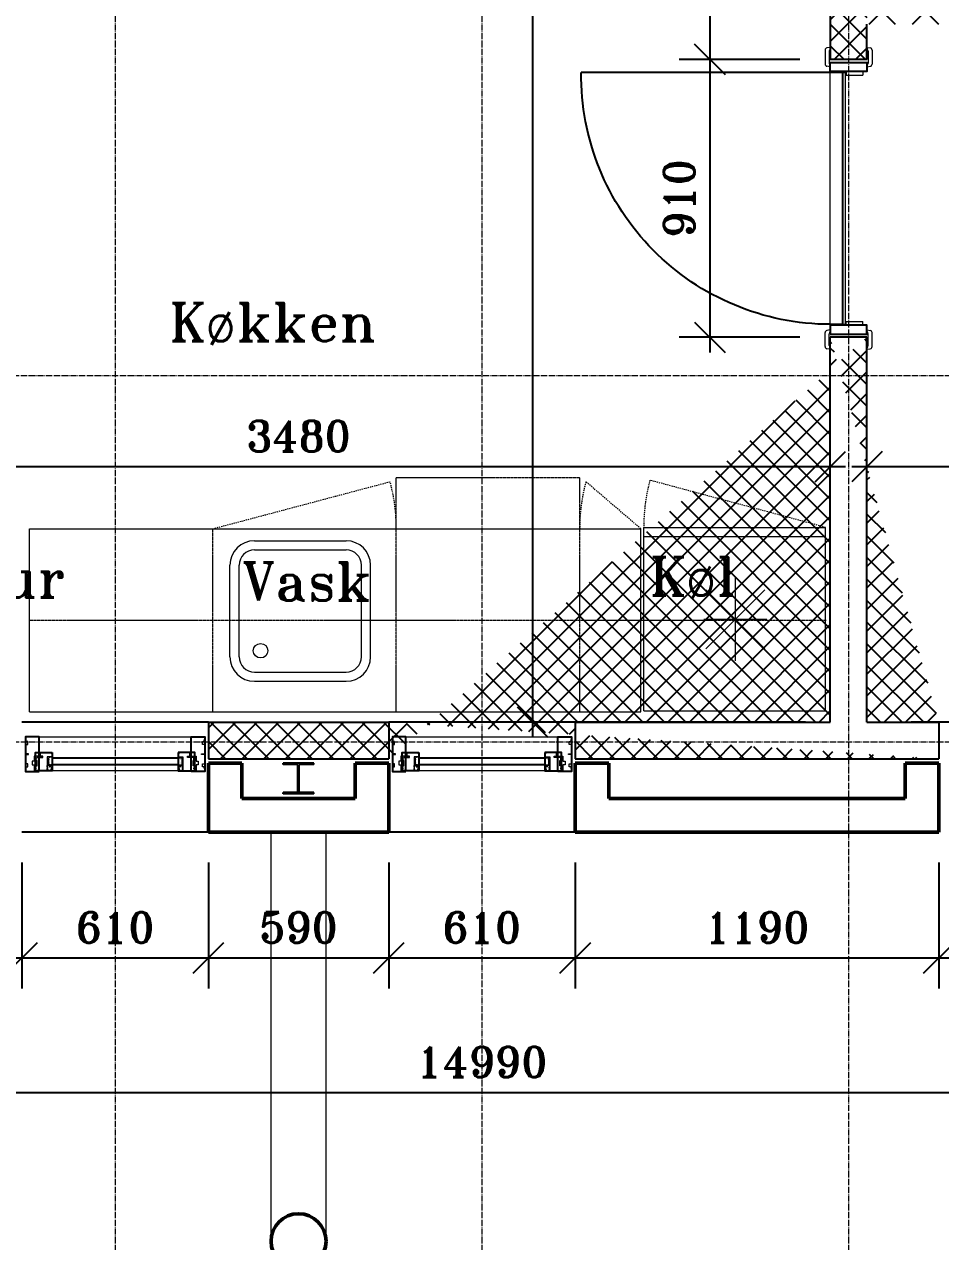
# Model space of a CAD drawing. Header units: millimetres. Extents: x -2 to 21000, y -2 to 14850.
# Drawn here: x 8860 to 11858, y 4951 to 8937 of the extents above; entities that cross this region are included whole.
import ezdxf

# ---------------------------------------------------------------- set-up
doc = ezdxf.new("R2010")
doc.units = ezdxf.units.MM
for name, pattern in [('CENTERLINE', [27, 20, -3, 1, -3]), ('DASHED_1', [2, 1, -1]), ('DASHED_2', [3, 2, -1]), ('DASHED_4', [7, 4, -3])]:
    doc.linetypes.add(name, pattern=pattern)
for name, color, linetype, lineweight in [('BETON', 1, 'Continuous', 25), ('DIM', 4, 'Continuous', 18), ('KØKKENINVENTAR', 201, 'Continuous', 18), ('MODUL', 8, 'CENTERLINE', 18), ('VINDUERDØRE', 6, 'Continuous', 18), ('YDER', 3, 'Continuous', 50)]:
    doc.layers.add(name, color=color, linetype=linetype, lineweight=lineweight)
for name, color, linetype in [('KONTUR', 7, 'Continuous'), ('SIGNATUR', 8, 'Continuous'), ('STÅLPROFILER', 7, 'Continuous'), ('TEKST', 1, 'Continuous')]:
    doc.layers.add(name, color=color, linetype=linetype)
doc.styles.add('ROMANT', font='romant.shx')
doc.dimstyles.new('MOLLEN', dxfattribs={"dimscale": 50, "dimtxt": 2, "dimasz": 2, "dimexe": 2, "dimexo": 2, "dimgap": 1, "dimtad": 1, "dimtoh": 1, "dimdec": 0, "dimzin": 0, "dimdsep": 46, "dimtxsty": 'ROMANT', "dimblk": 'OBLIQUE', "dimcen": 0, "dimdle": 1, "dimadec": 0, "dimazin": 0, "dimtfac": 1, "dimtdec": 0, "dimtix": 1, "dimtofl": 0, "dimtmove": 1, "dimatfit": 3, "dimldrblk": 'KRYDS', "dimfxl": 1, "dimtolj": 1, "dimtzin": 0, "dimarcsym": 0})
pattern_1 = [(45, (0, 0), (-35.35534, 35.35534), []), (135, (0, 0), (-35.35534, -35.35534), [])]

# ---------------------------------------------------------------- blocks, each defined once
blk = doc.blocks.new('_Oblique')
at = {"color": 0, "linetype": 'ByBlock', "lineweight": -2}
blk.add_line((-0.5, -0.5), (0.5, 0.5), dxfattribs=at)
blk = doc.blocks.new('*D80')
at = {"layer": 'DefPoints', "color": 0, "transparency": 16777216}
for p in [(2862.3, 6292.7), (17852.3, 5880.2), (17852.3, 5439.5)]:
    blk.add_point(p, dxfattribs=at)
at = {"layer": 'DIM', "color": 0, "lineweight": -2, "transparency": 16777216}
for p, q in [((2862.3, 6192.7), (2862.3, 5339.5)), ((17852.3, 5780.2), (17852.3, 5339.5)), ((2812.3, 5439.5), (17902.3, 5439.5))]:
    blk.add_line(p, q, dxfattribs=at)
at = {"layer": 'DIM', "color": 0, "lineweight": -2, "transparency": 16777216, "xscale": 100, "yscale": 100, "zscale": 100, "rotation": 180}
blk.add_blockref('_Oblique', (2862.3, 5439.5), dxfattribs=at)
at = {"layer": 'DIM', "color": 0, "lineweight": -2, "transparency": 16777216, "xscale": 100, "yscale": 100, "zscale": 100}
blk.add_blockref('_Oblique', (17852.3, 5439.5), dxfattribs=at)
at = {"layer": 'DIM', "color": 0, "transparency": 16777216, "insert": (10357.3, 5539.5), "char_height": 100, "attachment_point": 5, "style": 'ROMANT'}
blk.add_mtext('\\A1;14990', dxfattribs=at)
blk = doc.blocks.new('KRYDS')
at = {"color": 4}
for p, q in [((0, -1.5), (0, 1.5)), ((-1.5, 0), (1.5, 0))]:
    blk.add_line(p, q, dxfattribs=at)
blk.add_circle((0, 0), 0.75, dxfattribs=at)
blk = doc.blocks.new('*D81')
at = {"layer": 'DefPoints', "color": 0, "transparency": 16777216}
for p in [(7662.3, 6292.7), (8852.3, 6292.7), (8852.3, 5880.2)]:
    blk.add_point(p, dxfattribs=at)
at = {"layer": 'DIM', "color": 0, "lineweight": -2, "transparency": 16777216}
for p, q in [((7662.3, 6192.7), (7662.3, 5780.2)), ((8852.3, 6192.7), (8852.3, 5780.2)), ((7612.3, 5880.2), (8902.3, 5880.2))]:
    blk.add_line(p, q, dxfattribs=at)
at = {"layer": 'DIM', "color": 0, "lineweight": -2, "transparency": 16777216, "xscale": 100, "yscale": 100, "zscale": 100, "rotation": 180}
blk.add_blockref('_Oblique', (7662.3, 5880.2), dxfattribs=at)
at = {"layer": 'DIM', "color": 0, "lineweight": -2, "transparency": 16777216, "xscale": 100, "yscale": 100, "zscale": 100}
blk.add_blockref('_Oblique', (8852.3, 5880.2), dxfattribs=at)
at = {"layer": 'DIM', "color": 0, "transparency": 16777216, "insert": (8257.3, 5980.2), "char_height": 100, "attachment_point": 5, "style": 'ROMANT'}
blk.add_mtext('\\A1;1190', dxfattribs=at)
blk = doc.blocks.new('*D82')
at = {"layer": 'DefPoints', "color": 0, "transparency": 16777216}
for p in [(8852.3, 6292.7), (9462.3, 6292.7), (9462.3, 5880.2)]:
    blk.add_point(p, dxfattribs=at)
at = {"layer": 'DIM', "color": 0, "lineweight": -2, "transparency": 16777216}
for p, q in [((8852.3, 6192.7), (8852.3, 5780.2)), ((9462.3, 6192.7), (9462.3, 5780.2)), ((8802.3, 5880.2), (9512.3, 5880.2))]:
    blk.add_line(p, q, dxfattribs=at)
at = {"layer": 'DIM', "color": 0, "lineweight": -2, "transparency": 16777216, "xscale": 100, "yscale": 100, "zscale": 100, "rotation": 180}
blk.add_blockref('_Oblique', (8852.3, 5880.2), dxfattribs=at)
at = {"layer": 'DIM', "color": 0, "lineweight": -2, "transparency": 16777216, "xscale": 100, "yscale": 100, "zscale": 100}
blk.add_blockref('_Oblique', (9462.3, 5880.2), dxfattribs=at)
at = {"layer": 'DIM', "color": 0, "transparency": 16777216, "insert": (9157.3, 5980.2), "char_height": 100, "attachment_point": 5, "style": 'ROMANT'}
blk.add_mtext('\\A1;610', dxfattribs=at)
blk = doc.blocks.new('*D83')
at = {"layer": 'DefPoints', "color": 0, "transparency": 16777216}
for p in [(9462.3, 6292.7), (10052.3, 6292.7), (10052.3, 5880.2)]:
    blk.add_point(p, dxfattribs=at)
at = {"layer": 'DIM', "color": 0, "lineweight": -2, "transparency": 16777216}
for p, q in [((9462.3, 6192.7), (9462.3, 5780.2)), ((10052.3, 6192.7), (10052.3, 5780.2)), ((9412.3, 5880.2), (10102.3, 5880.2))]:
    blk.add_line(p, q, dxfattribs=at)
at = {"layer": 'DIM', "color": 0, "lineweight": -2, "transparency": 16777216, "xscale": 100, "yscale": 100, "zscale": 100, "rotation": 180}
blk.add_blockref('_Oblique', (9462.3, 5880.2), dxfattribs=at)
at = {"layer": 'DIM', "color": 0, "lineweight": -2, "transparency": 16777216, "xscale": 100, "yscale": 100, "zscale": 100}
blk.add_blockref('_Oblique', (10052.3, 5880.2), dxfattribs=at)
at = {"layer": 'DIM', "color": 0, "transparency": 16777216, "insert": (9757.3, 5980.2), "char_height": 100, "attachment_point": 5, "style": 'ROMANT'}
blk.add_mtext('\\A1;590', dxfattribs=at)
blk = doc.blocks.new('*D84')
at = {"layer": 'DefPoints', "color": 0, "transparency": 16777216}
for p in [(10052.3, 6292.7), (10662.3, 6292.7), (10662.3, 5880.2)]:
    blk.add_point(p, dxfattribs=at)
at = {"layer": 'DIM', "color": 0, "lineweight": -2, "transparency": 16777216}
for p, q in [((10052.3, 6192.7), (10052.3, 5780.2)), ((10662.3, 6192.7), (10662.3, 5780.2)), ((10002.3, 5880.2), (10712.3, 5880.2))]:
    blk.add_line(p, q, dxfattribs=at)
at = {"layer": 'DIM', "color": 0, "lineweight": -2, "transparency": 16777216, "xscale": 100, "yscale": 100, "zscale": 100, "rotation": 180}
blk.add_blockref('_Oblique', (10052.3, 5880.2), dxfattribs=at)
at = {"layer": 'DIM', "color": 0, "lineweight": -2, "transparency": 16777216, "xscale": 100, "yscale": 100, "zscale": 100}
blk.add_blockref('_Oblique', (10662.3, 5880.2), dxfattribs=at)
at = {"layer": 'DIM', "color": 0, "transparency": 16777216, "insert": (10357.3, 5980.2), "char_height": 100, "attachment_point": 5, "style": 'ROMANT'}
blk.add_mtext('\\A1;610', dxfattribs=at)
blk = doc.blocks.new('*D85')
at = {"layer": 'DefPoints', "color": 0, "transparency": 16777216}
for p in [(10662.3, 6292.7), (11852.3, 6292.7), (11852.3, 5880.2)]:
    blk.add_point(p, dxfattribs=at)
at = {"layer": 'DIM', "color": 0, "lineweight": -2, "transparency": 16777216}
for p, q in [((10662.3, 6192.7), (10662.3, 5780.2)), ((11852.3, 6192.7), (11852.3, 5780.2)), ((10612.3, 5880.2), (11902.3, 5880.2))]:
    blk.add_line(p, q, dxfattribs=at)
at = {"layer": 'DIM', "color": 0, "lineweight": -2, "transparency": 16777216, "xscale": 100, "yscale": 100, "zscale": 100, "rotation": 180}
blk.add_blockref('_Oblique', (10662.3, 5880.2), dxfattribs=at)
at = {"layer": 'DIM', "color": 0, "lineweight": -2, "transparency": 16777216, "xscale": 100, "yscale": 100, "zscale": 100}
blk.add_blockref('_Oblique', (11852.3, 5880.2), dxfattribs=at)
at = {"layer": 'DIM', "color": 0, "transparency": 16777216, "insert": (11257.3, 5980.2), "char_height": 100, "attachment_point": 5, "style": 'ROMANT'}
blk.add_mtext('\\A1;1190', dxfattribs=at)
blk = doc.blocks.new('*D86')
at = {"layer": 'DefPoints', "color": 0, "transparency": 16777216}
for p in [(11852.3, 6292.7), (13662.3, 6292.7), (13662.3, 5880.2)]:
    blk.add_point(p, dxfattribs=at)
at = {"layer": 'DIM', "color": 0, "lineweight": -2, "transparency": 16777216}
for p, q in [((11852.3, 6192.7), (11852.3, 5780.2)), ((13662.3, 6192.7), (13662.3, 5780.2)), ((11802.3, 5880.2), (13712.3, 5880.2))]:
    blk.add_line(p, q, dxfattribs=at)
at = {"layer": 'DIM', "color": 0, "lineweight": -2, "transparency": 16777216, "xscale": 100, "yscale": 100, "zscale": 100, "rotation": 180}
blk.add_blockref('_Oblique', (11852.3, 5880.2), dxfattribs=at)
at = {"layer": 'DIM', "color": 0, "lineweight": -2, "transparency": 16777216, "xscale": 100, "yscale": 100, "zscale": 100}
blk.add_blockref('_Oblique', (13662.3, 5880.2), dxfattribs=at)
at = {"layer": 'DIM', "color": 0, "transparency": 16777216, "insert": (12757.3, 5980.2), "char_height": 100, "attachment_point": 5, "style": 'ROMANT'}
blk.add_mtext('\\A1;1810', dxfattribs=at)
blk = doc.blocks.new('*D29')
at = {"layer": 'DefPoints', "color": 0, "transparency": 16777216}
for p in [(11497.3, 12522.7), (11102.8, 8822.5), (11497.3, 8822.5)]:
    blk.add_point(p, dxfattribs=at)
at = {"layer": 'DIM', "color": 0, "lineweight": -2, "transparency": 16777216}
for p, q in [((11102.8, 12572.7), (11102.8, 8772.5)), ((11397.3, 12522.7), (11002.8, 12522.7)), ((11397.3, 8822.5), (11002.8, 8822.5))]:
    blk.add_line(p, q, dxfattribs=at)
at = {"layer": 'DIM', "color": 0, "lineweight": -2, "transparency": 16777216, "xscale": 100, "yscale": 100, "zscale": 100}
for p, rotation in [((11102.8, 12522.7), 90), ((11102.8, 8822.5), 270)]:
    blk.add_blockref('_Oblique', p, dxfattribs=dict(at, rotation=rotation))
at = {"layer": 'DIM', "color": 0, "transparency": 16777216, "insert": (11002.8, 10672.6), "char_height": 100, "attachment_point": 5, "rotation": 90, "style": 'ROMANT'}
blk.add_mtext('\\A1;3700', dxfattribs=at)
blk = doc.blocks.new('*D30')
at = {"layer": 'DefPoints', "color": 0, "transparency": 16777216}
for p in [(11497.3, 8822.5), (11102.8, 7912.5), (11497.3, 7912.5)]:
    blk.add_point(p, dxfattribs=at)
at = {"layer": 'DIM', "color": 0, "lineweight": -2, "transparency": 16777216}
for p, q in [((11102.8, 8872.5), (11102.8, 7862.5)), ((11397.3, 8822.5), (11002.8, 8822.5)), ((11397.3, 7912.5), (11002.8, 7912.5))]:
    blk.add_line(p, q, dxfattribs=at)
at = {"layer": 'DIM', "color": 0, "lineweight": -2, "transparency": 16777216, "xscale": 100, "yscale": 100, "zscale": 100}
for p, rotation in [((11102.8, 8822.5), 90), ((11102.8, 7912.5), 270)]:
    blk.add_blockref('_Oblique', p, dxfattribs=dict(at, rotation=rotation))
at = {"layer": 'DIM', "color": 0, "transparency": 16777216, "insert": (11002.8, 8367.5), "char_height": 100, "attachment_point": 5, "rotation": 90, "style": 'ROMANT'}
blk.add_mtext('\\A1;910', dxfattribs=at)
blk = doc.blocks.new('*D49')
at = {"layer": 'DefPoints', "color": 0, "transparency": 16777216}
for p in [(11497.3, 7489.1), (8017.3, 6652.7), (11497.3, 6652.7)]:
    blk.add_point(p, dxfattribs=at)
at = {"layer": 'DIM', "color": 0, "lineweight": -2, "transparency": 16777216}
for p, q in [((8017.3, 6752.7), (8017.3, 7589.1)), ((11497.3, 6752.7), (11497.3, 7589.1)), ((7967.3, 7489.1), (11547.3, 7489.1))]:
    blk.add_line(p, q, dxfattribs=at)
at = {"layer": 'DIM', "color": 0, "lineweight": -2, "transparency": 16777216, "xscale": 100, "yscale": 100, "zscale": 100, "rotation": 180}
blk.add_blockref('_Oblique', (8017.3, 7489.1), dxfattribs=at)
at = {"layer": 'DIM', "color": 0, "lineweight": -2, "transparency": 16777216, "xscale": 100, "yscale": 100, "zscale": 100}
blk.add_blockref('_Oblique', (11497.3, 7489.1), dxfattribs=at)
at = {"layer": 'DIM', "color": 0, "transparency": 16777216, "insert": (9757.3, 7589.1), "char_height": 100, "attachment_point": 5, "style": 'ROMANT'}
blk.add_mtext('\\A1;3480', dxfattribs=at)
blk = doc.blocks.new('*D50')
at = {"layer": 'DefPoints', "color": 0, "transparency": 16777216}
for p in [(15007.3, 7489.1), (11617.3, 6652.7), (15007.3, 6652.7)]:
    blk.add_point(p, dxfattribs=at)
at = {"layer": 'DIM', "color": 0, "lineweight": -2, "transparency": 16777216}
for p, q in [((11617.3, 6752.7), (11617.3, 7589.1)), ((15007.3, 6752.7), (15007.3, 7589.1)), ((11567.3, 7489.1), (15057.3, 7489.1))]:
    blk.add_line(p, q, dxfattribs=at)
at = {"layer": 'DIM', "color": 0, "lineweight": -2, "transparency": 16777216, "xscale": 100, "yscale": 100, "zscale": 100, "rotation": 180}
blk.add_blockref('_Oblique', (11617.3, 7489.1), dxfattribs=at)
at = {"layer": 'DIM', "color": 0, "lineweight": -2, "transparency": 16777216, "xscale": 100, "yscale": 100, "zscale": 100}
blk.add_blockref('_Oblique', (15007.3, 7489.1), dxfattribs=at)
at = {"layer": 'DIM', "color": 0, "transparency": 16777216, "insert": (13312.3, 7589.1), "char_height": 100, "attachment_point": 5, "style": 'ROMANT'}
blk.add_mtext('\\A1;3390', dxfattribs=at)
blk = doc.blocks.new('*D53')
at = {"layer": 'DefPoints', "color": 0, "transparency": 16777216}
for p in [(11616.5, 12522.7), (10523.1, 6652.7), (11516.5, 6652.7)]:
    blk.add_point(p, dxfattribs=at)
at = {"layer": 'DIM', "color": 0, "lineweight": -2, "transparency": 16777216}
for p, q in [((10523.1, 12572.7), (10523.1, 6602.7)), ((11516.5, 12522.7), (10423.1, 12522.7)), ((11416.5, 6652.7), (10423.1, 6652.7))]:
    blk.add_line(p, q, dxfattribs=at)
at = {"layer": 'DIM', "color": 0, "lineweight": -2, "transparency": 16777216, "xscale": 100, "yscale": 100, "zscale": 100}
for p, rotation in [((10523.1, 12522.7), 90), ((10523.1, 6652.7), 270)]:
    blk.add_blockref('_Oblique', p, dxfattribs=dict(at, rotation=rotation))
at = {"layer": 'DIM', "color": 0, "transparency": 16777216, "insert": (10423.1, 9587.7), "char_height": 100, "attachment_point": 5, "rotation": 90, "style": 'ROMANT'}
blk.add_mtext('\\A1;5870', dxfattribs=at)
blk = doc.blocks.new('V610')
for p, q in [((-19.7, 99), (-19.7, 511)), ((3.3, 511), (3.3, 99))]:
    blk.add_line(p, q)
for points in [[(-41.5, 554), (71.5, 554), (71.5, 598), (-41.5, 598)], [(20, 511), (-40, 511), (-40, 566), (20, 566)], [(20, 99), (-40, 99), (-40, 44), (20, 44)], [(-41.5, 56), (71.5, 56), (71.5, 12), (-41.5, 12)]]:
    blk.add_lwpolyline(points, close=True)
blk = doc.blocks.new('dor910')
for p, q in [((-40, -40), (-40, -870)), ((0, -42.5), (815, -42.5)), ((0, -867.5), (-40, -867.5))]:
    blk.add_line(p, q)
for points in [[(0, -10), (-120, -10), (-120, -40), (0, -40)], [(0, -900), (-120, -900), (-120, -870), (0, -870)]]:
    blk.add_lwpolyline(points, close=True)
blk.add_arc((-1.5, -51), 816.5, 270.1033, 0.5954)
at = {"layer": 'VINDUERDØRE'}
for p in [(-120, -10), (-107, -40)]:
    blk.add_line(p, (-120, -40), dxfattribs=at)

msp = doc.modelspace()

# ---------------------------------------------------------------- hatches: boundary and pattern name
at = {"layer": 'SIGNATUR'}
h = msp.add_hatch(dxfattribs=at)
h.set_pattern_fill('_USER', color=256, scale=50, angle=45, style=0, double=1, pattern_type=0)
h.set_pattern_definition(pattern_1)
h.paths.add_polyline_path([(13592.3, 12522.7), (13712.3, 12522.7), (14252.3, 12522.7), (14252.3, 12642.7), (11072.1, 12642.7), (11072.1, 12522.7), (11497.3, 12522.7), (11497.3, 8822.5), (11617.3, 8822.5), (11617.3, 8937.7), (11617.3, 12522.7)])
edge = h.paths.add_edge_path()
edge.add_line((14252.3, 12522.7), (14252.3, 12642.7))
edge.add_line((14252.3, 12522.7), (14252.3, 12642.7))
edge = h.paths.add_edge_path(flags=16)
edge.add_line((11072.1, 12522.7), (11072.1, 12642.7))
edge.add_line((11072.1, 12522.7), (11162.1, 12522.7))
edge.add_line((14252.3, 12522.7), (14162.3, 12522.7))
h = msp.add_hatch(dxfattribs=at)
h.set_pattern_fill('_USER', color=256, scale=100, angle=45, style=0, double=1, pattern_type=0)
h.set_pattern_definition([(45, (0, 0), (-70.7107, 70.7107), []), (135, (0, 0), (-70.7107, -70.7107), [])])
h.paths.add_polyline_path([(11617.3, 9037.7), (11617.3, 8937.7), (12316.9, 8937.7), (12316.9, 9037.7)])
h.paths.add_polyline_path([(13712.3, 12522.7), (13592.3, 12522.7), (13592.3, 10173.1), (13712.3, 10173.1)])
h.paths.add_polyline_path([(17492.3, 8937.7), (17492.3, 9037.7), (14902.3, 9037.7), (14902.3, 8937.7), (15007.3, 8937.7), (15007.3, 8837.5), (15107.3, 8837.5), (15107.3, 8937.7)])
h.paths.add_polyline_path([(15107.3, 6652.7), (15007.3, 6652.7), (15007.3, 7927.5), (15107.3, 7927.5)])
edge = h.paths.add_edge_path()
edge.add_line((13592.3, 9037.7), (13592.3, 9263.1))
edge.add_line((13712.3, 9037.7), (13992.3, 9037.7))
edge.add_line((13712.3, 9263.1), (13712.2, 9037.7))
edge.add_line((13712.3, 9263.1), (13592.3, 9263.1))
edge.add_line((13226.9, 8937.7), (13226.9, 9037.7))
edge.add_line((15007.3, 7927.5), (15107.3, 7927.5))
edge.add_line((13226.9, 9037.7), (13592.3, 9037.7))
edge.add_line((13226.9, 8937.7), (13992.3, 8937.7))
edge.add_line((14902.3, 8937.7), (14902.3, 9037.7))
edge.add_line((13992.3, 8937.7), (13992.3, 9037.7))
h = msp.add_hatch(dxfattribs=at)
h.set_pattern_fill('_USER', color=256, scale=50, angle=45, style=0, double=1, pattern_type=0)
h.set_pattern_definition(pattern_1)
h.paths.add_polyline_path([(11852.3, 6652.7), (11852.3, 6532.7), (10662.3, 6532.7), (10662.3, 6652.7), (11497.3, 6652.7), (11497.3, 7912.5), (11617.3, 7912.5), (11617.3, 6652.7)])
edge = h.paths.add_edge_path(flags=17)
edge.add_line((11852.3, 6652.7), (11762.3, 6652.7))
edge.add_line((11852.3, 6652.7), (11762.3, 6652.7))
edge = h.paths.add_edge_path(flags=17)
edge.add_line((11852.3, 6652.7), (11852.3, 6532.7))
edge.add_line((11852.3, 6652.7), (11852.3, 6532.7))
edge = h.paths.add_edge_path()
edge.add_line((11852.3, 6652.7), (11852.3, 6532.7))
edge.add_line((11852.3, 6652.7), (11852.3, 6532.7))
h.paths.add_polyline_path([(9462.3, 6652.7), (10052.3, 6652.7), (10052.3, 6532.7), (9462.3, 6532.7)])
edge = h.paths.add_edge_path()
edge.add_line((11617.3, 7912.5), (11497.3, 7912.5))
edge.add_line((11852.3, 6652.7), (11852.3, 6532.7))
edge.add_line((10052.3, 6652.7), (10052.3, 6532.7))

# ---------------------------------------------------------------- linework, layer by layer
at = {"layer": 'BETON'}
for p, q in [((11497.3, 12522.7), (11497.3, 8822.5)), ((11617.3, 8822.5), (11617.3, 8937.7)), ((11617.3, 8822.5), (11497.3, 8822.5)), ((11497.3, 6652.7), (11497.3, 7912.5)), ((11617.3, 7912.5), (11497.3, 7912.5)), ((11617.3, 7912.5), (11497.3, 7912.5)), ((11617.3, 6652.7), (11617.3, 7912.5)), ((9462.3, 6652.7), (9462.3, 6532.7)), ((9462.3, 6652.7), (10052.3, 6652.7)), ((10052.3, 6652.7), (10052.3, 6532.7)), ((10052.3, 6652.7), (10052.3, 6532.7)), ((10662.3, 6652.7), (10662.3, 6532.7)), ((10662.3, 6652.7), (11497.3, 6652.7)), ((11617.3, 6652.7), (11852.3, 6652.7)), ((11852.3, 6652.7), (11762.3, 6652.7)), ((11852.3, 6652.7), (11762.3, 6652.7)), ((11852.3, 6652.7), (11852.3, 6532.7)), ((11852.3, 6652.7), (11852.3, 6532.7)), ((11852.3, 6652.7), (11852.3, 6532.7)), ((11852.3, 6652.7), (11852.3, 6532.7)), ((11852.3, 6652.7), (11852.3, 6532.7)), ((11852.3, 6652.7), (11852.3, 6532.7)), ((9462.3, 6532.7), (10052.3, 6532.7)), ((10662.3, 6532.7), (11852.3, 6532.7))]:
    msp.add_line(p, q, dxfattribs=at)
at = {"layer": 'DIM', "linetype": 'DASHED_2'}
for p, q in [((9667.3, 4952.7), (9667.3, 6292.7)), ((9847.3, 4952.7), (9847.3, 6292.7))]:
    msp.add_line(p, q, dxfattribs=at)
at = {"layer": 'KONTUR'}
for p, q in [((9462.3, 6652.7), (8852.3, 6652.7)), ((10662.3, 6652.7), (10052.3, 6652.7)), ((13662.3, 6652.7), (11852.3, 6652.7)), ((9462.3, 6292.7), (8852.3, 6292.7)), ((10662.3, 6292.7), (10052.3, 6292.7))]:
    msp.add_line(p, q, dxfattribs=at)
at = {"layer": 'KØKKENINVENTAR', "linetype": 'DASHED_1'}
for p, q in [((10077.3, 7453.9), (10677.3, 7453.9)), ((10077.3, 7285.8), (10077.3, 7453.9)), ((10677.3, 7285.8), (10677.3, 7453.9)), ((8877.3, 6685.8), (8877.3, 7285.8)), ((9477.3, 6685.8), (9477.3, 7285.8)), ((10077.3, 6685.8), (10077.3, 7285.8)), ((10677.3, 6685.8), (10677.3, 7285.8)), ((8876.6, 6985.8), (11484, 6985.8))]:
    msp.add_line(p, q, dxfattribs=at)
at = {"layer": 'KØKKENINVENTAR', "linetype": 'DASHED_4'}
for p, q in [((9477.3, 7285.8), (10057.1, 7439.8)), ((10877.3, 7285.8), (10697.6, 7439.8)), ((11481.9, 7290.3), (10907.2, 7444.3))]:
    msp.add_line(p, q, dxfattribs=at)
at = {"layer": 'KØKKENINVENTAR'}
for p, q in [((8877.3, 7285.8), (10877.3, 7285.8)), ((8877.3, 6685.8), (8877.3, 7285.8)), ((10877.3, 6685.8), (10877.3, 7285.8)), ((10877.3, 6685.8), (10877.3, 7285.8)), ((10886.9, 7290.3), (11481.9, 7290.3)), ((10886.9, 6689.3), (10886.9, 7290.3)), ((10886.9, 7260.3), (11481.9, 7260.3)), ((11481.9, 6689.3), (11481.9, 7290.3)), ((9613.1, 7246.3, -388.9), (9913.1, 7246.3, -388.9)), ((9613.1, 7216.3, -388.9), (9913.1, 7216.3, -388.9)), ((9533.1, 6866.3, -388.9), (9533.1, 7166.3, -388.9)), ((9563.1, 6866.3, -388.9), (9563.1, 7166.3, -388.9)), ((9563.1, 6866.3, -388.9), (9563.1, 7166.3, -388.9)), ((9563.1, 6866.3, -388.9), (9563.1, 7166.3, -388.9)), ((9963.1, 6866.3, -388.9), (9963.1, 7166.3, -388.9)), ((9963.1, 6866.3, -388.9), (9963.1, 7166.3, -388.9)), ((9963.1, 6866.3, -388.9), (9963.1, 7166.3, -388.9)), ((9993.1, 6866.3, -388.9), (9993.1, 7166.3, -388.9)), ((11186.9, 6852.9), (11186.9, 7125.8)), ((11283.4, 6892.8), (11090.4, 7085.8)), ((11090.4, 6892.8), (11283.4, 7085.8)), ((11186.9, 6886.3), (11186.9, 7092.3)), ((11083.9, 6989.3), (11289.9, 6989.3)), ((9613.1, 6816.3, -388.9), (9913.1, 6816.3, -388.9)), ((9613.1, 6786.3, -388.9), (9913.1, 6786.3, -388.9)), ((8877.3, 6685.8), (10877.3, 6685.8)), ((10886.9, 6689.3), (11481.9, 6689.3))]:
    msp.add_line(p, q, dxfattribs=at)
msp.add_circle((9633.1, 6886.3, -388.9), 23.7, dxfattribs=at)
at = {"layer": 'KØKKENINVENTAR', "linetype": 'DASHED_4'}
for centre, start, end in [((9482.3, 7285.8), 360, 15), ((11272.3, 7285.8), 165, 180), ((11481.9, 7290.3), 165, 180)]:
    msp.add_arc(centre, 595, start, end, dxfattribs=at)
at = {"layer": 'KØKKENINVENTAR'}
for centre, radius, start, end in [((9613.1, 7166.3, -388.9), 80, 90, 180), ((9613.1, 7166.3, -388.9), 50, 90, 180), ((9613.1, 7166.3, -388.9), 50, 90, 180), ((9913.1, 7166.3, -388.9), 80, 360, 90), ((9913.1, 7166.3, -388.9), 50, 360, 90), ((9613.1, 6866.3, -388.9), 80, 180, 270), ((9613.1, 6866.3, -388.9), 50, 180, 270), ((9613.1, 6866.3, -388.9), 50, 180, 270), ((9913.1, 6866.3, -388.9), 50, 270, 360), ((9913.1, 6866.3, -388.9), 80, 270, 360)]:
    msp.add_arc(centre, radius, start, end, dxfattribs=at)
at = {"layer": 'MODUL'}
for p, q in [((9157.3, 13958.9), (9157.3, 4656.1)), ((10357.3, 13958.9), (10357.3, 4656.1)), ((11557.3, 13958.9), (11557.3, 4656.1)), ((1208.3, 7787.7), (19184.9, 7787.7)), ((1208.3, 6587.7), (19184.9, 6587.7))]:
    msp.add_line(p, q, dxfattribs=at)
at = {"layer": 'STÅLPROFILER'}
for p, q in [((9807.3, 6517.7), (9707.3, 6517.7)), ((9707.3, 6513.7), (9707.3, 6517.7)), ((9755.3, 6513.7), (9707.3, 6513.7)), ((9755.3, 6421.7), (9755.3, 6513.7)), ((9807.3, 6513.7), (9759.3, 6513.7)), ((9759.3, 6421.7), (9759.3, 6513.7)), ((9807.3, 6513.7), (9807.3, 6517.7)), ((9755.3, 6421.7), (9707.3, 6421.7)), ((9707.3, 6417.7), (9707.3, 6421.7)), ((9807.3, 6417.7), (9707.3, 6417.7)), ((9807.3, 6421.7), (9759.3, 6421.7)), ((9807.3, 6417.7), (9807.3, 6421.7))]:
    msp.add_line(p, q, dxfattribs=at)
at = {"layer": 'VINDUERDØRE'}
for p, q in [((11480.5, 8853.1), (11480.5, 8806.9)), ((11496.5, 8861.5), (11486.4, 8860)), ((11493.4, 8849.3), (11493.4, 8810.7)), ((11496.5, 8861.5), (11496.5, 8856.6)), ((11618.2, 8861.5), (11618.2, 8856.6)), ((11618.2, 8861.5), (11628.3, 8860)), ((11621.3, 8849.3), (11621.3, 8810.7)), ((11634.2, 8853.1), (11634.2, 8806.9)), ((11497.3, 8812.5), (11617.3, 8812.5)), ((11497.3, 8812.5), (11617.3, 8812.5)), ((11497.3, 8812.5), (11497.3, 8782.5)), ((11617.3, 8812.5), (11617.3, 8782.5)), ((11497.3, 8780), (10682.3, 8780)), ((11496.5, 8798.5), (11486.4, 8800)), ((11496.5, 8803.5), (11496.5, 8798.5)), ((11497.3, 8782.5), (11548.8, 8782.5)), ((11497.3, 7955), (11497.3, 8780)), ((11497.3, 8780), (11547.3, 8780)), ((11547.3, 7955), (11547.3, 8780)), ((11548.8, 8782.5), (11548.8, 8770.5)), ((11548.8, 8770.5), (11604.3, 8770.5)), ((11604.3, 8782.5), (11617.3, 8782.5)), ((11604.3, 8782.5), (11604.3, 8770.5)), ((11618.2, 8803.5), (11618.2, 8798.5)), ((11618.2, 8798.5), (11628.3, 8800)), ((11496.5, 7936.5), (11486.4, 7935)), ((11496.5, 7931.6), (11496.5, 7936.5)), ((11497.3, 7955), (11547.3, 7955)), ((11497.3, 7952.5), (11548.8, 7952.5)), ((11497.3, 7922.5), (11497.3, 7952.5)), ((11548.8, 7964.5), (11604.3, 7964.5)), ((11548.8, 7952.5), (11548.8, 7964.5)), ((11604.3, 7952.5), (11604.3, 7964.5)), ((11604.3, 7952.5), (11617.3, 7952.5)), ((11617.3, 7922.5), (11617.3, 7952.5)), ((11618.2, 7936.5), (11628.3, 7935)), ((11618.2, 7931.6), (11618.2, 7936.5)), ((11480.5, 7881.9), (11480.5, 7928.1)), ((11493.4, 7885.7), (11493.4, 7924.3)), ((11497.3, 7922.5), (11617.3, 7922.5)), ((11621.3, 7885.7), (11621.3, 7924.3)), ((11634.2, 7881.9), (11634.2, 7928.1)), ((11496.5, 7873.5), (11486.4, 7875)), ((11496.5, 7873.5), (11496.5, 7878.5)), ((11618.2, 7873.5), (11618.2, 7878.5)), ((11618.2, 7873.5), (11628.3, 7875)), ((8905.3, 6604.2), (9409.3, 6604.2)), ((10105.3, 6604.2), (10609.3, 6604.2)), ((8941.4, 6539), (8941.4, 6536)), ((8951.4, 6539), (8951.4, 6536)), ((9363.3, 6539), (9363.3, 6536)), ((9373.3, 6539), (9373.3, 6536)), ((10141.4, 6539), (10141.4, 6536)), ((10151.4, 6539), (10151.4, 6536)), ((10563.3, 6539), (10563.3, 6536)), ((10573.3, 6539), (10573.3, 6536)), ((8939.4, 6536), (8939.4, 6513)), ((8939.4, 6513), (9375.3, 6513)), ((8951.4, 6536), (9375.3, 6536)), ((9375.3, 6536), (9375.3, 6513)), ((10139.4, 6536), (10139.4, 6513)), ((10139.4, 6513), (10575.3, 6513)), ((10151.4, 6536), (10575.3, 6536)), ((10575.3, 6536), (10575.3, 6513)), ((9382.3, 6492.7), (8932.4, 6492.7)), ((10582.3, 6492.7), (10132.4, 6492.7))]:
    msp.add_line(p, q, dxfattribs=at)
for points in [[(8889.4, 6491.2), (8867.3, 6491.2, -0.414214), (8864.3, 6494.2), (8864.3, 6496.9), (8866.8, 6506.2), (8871.3, 6506.2), (8871.3, 6516.2), (8864.3, 6516.2), (8864.3, 6546.2), (8874.3, 6546.2), (8874.3, 6549.2), (8864.3, 6549.2), (8864.3, 6579.2), (8871.3, 6579.2), (8871.3, 6589.2), (8866.8, 6589.2), (8864.3, 6598.5), (8864.3, 6601.2, -0.414214), (8867.3, 6604.2), (8905.3, 6604.2, -0.414214), (8908.3, 6601.2), (8908.3, 6542.7, -0.414214), (8906.8, 6541.2), (8892.3, 6541.2), (8892.3, 6524.6), (8885.3, 6524.6), (8885.3, 6512.2), (8892.3, 6512.2), (8892.3, 6493.8, -0.378866)], [(9425.3, 6491.2), (9447.3, 6491.2, 0.414214), (9450.3, 6494.2), (9450.3, 6496.9), (9447.8, 6506.2), (9443.3, 6506.2), (9443.3, 6516.2), (9450.3, 6516.2), (9450.3, 6546.2), (9440.3, 6546.2), (9440.3, 6549.2), (9450.3, 6549.2), (9450.3, 6579.2), (9443.3, 6579.2), (9443.3, 6589.2), (9447.8, 6589.2), (9450.3, 6598.5), (9450.3, 6601.2, 0.414214), (9447.3, 6604.2), (9409.3, 6604.2, 0.414214), (9406.3, 6601.2), (9406.3, 6542.7, 0.414214), (9407.8, 6541.2), (9422.3, 6541.2), (9422.3, 6524.6), (9429.3, 6524.6), (9429.3, 6512.2), (9422.3, 6512.2), (9422.3, 6493.8, 0.378866)], [(10089.4, 6491.2), (10067.3, 6491.2, -0.414214), (10064.3, 6494.2), (10064.3, 6496.9), (10066.8, 6506.2), (10071.3, 6506.2), (10071.3, 6516.2), (10064.3, 6516.2), (10064.3, 6546.2), (10074.3, 6546.2), (10074.3, 6549.2), (10064.3, 6549.2), (10064.3, 6579.2), (10071.3, 6579.2), (10071.3, 6589.2), (10066.8, 6589.2), (10064.3, 6598.5), (10064.3, 6601.2, -0.414214), (10067.3, 6604.2), (10105.3, 6604.2, -0.414214), (10108.3, 6601.2), (10108.3, 6542.7, -0.414214), (10106.8, 6541.2), (10092.3, 6541.2), (10092.3, 6524.6), (10085.3, 6524.6), (10085.3, 6512.2), (10092.3, 6512.2), (10092.3, 6493.8, -0.378866)], [(10625.3, 6491.2), (10647.3, 6491.2, 0.414214), (10650.3, 6494.2), (10650.3, 6496.9), (10647.8, 6506.2), (10643.3, 6506.2), (10643.3, 6516.2), (10650.3, 6516.2), (10650.3, 6546.2), (10640.3, 6546.2), (10640.3, 6549.2), (10650.3, 6549.2), (10650.3, 6579.2), (10643.3, 6579.2), (10643.3, 6589.2), (10647.8, 6589.2), (10650.3, 6598.5), (10650.3, 6601.2, 0.414214), (10647.3, 6604.2), (10609.3, 6604.2, 0.414214), (10606.3, 6601.2), (10606.3, 6542.7, 0.414214), (10607.8, 6541.2), (10622.3, 6541.2), (10622.3, 6524.6), (10629.3, 6524.6), (10629.3, 6512.2), (10622.3, 6512.2), (10622.3, 6493.8, 0.378866)], [(8896.3, 6498.7), (8899.3, 6499), (8899.3, 6502.4), (8896.3, 6502.7), (8896.3, 6509.7), (8902.3, 6509.7), (8902.3, 6527), (8899.3, 6527), (8899.3, 6534.2, -0.414214), (8901.3, 6536.2), (8920.3, 6536.2), (8920.3, 6541.2), (8912.8, 6541.2), (8912.8, 6549.7, -0.414214), (8915.8, 6552.7), (8946.3, 6552.7, -0.354119), (8949.2, 6550.3), (8951.4, 6540.2, -0.476976), (8950.4, 6539), (8935.3, 6539), (8935.3, 6495.3, -0.378866), (8932.4, 6492.7), (8899.3, 6492.7, -0.414214), (8896.3, 6495.7)], [(9418.3, 6498.7), (9415.3, 6499), (9415.3, 6502.4), (9418.3, 6502.7), (9418.3, 6509.7), (9412.3, 6509.7), (9412.3, 6527), (9415.3, 6527), (9415.3, 6534.2, 0.414214), (9413.3, 6536.2), (9394.3, 6536.2), (9394.3, 6541.2), (9401.8, 6541.2), (9401.8, 6549.7, 0.414214), (9398.8, 6552.7), (9368.4, 6552.7, 0.354119), (9365.5, 6550.3), (9363.3, 6540.2, 0.476976), (9364.3, 6539), (9379.3, 6539), (9379.3, 6495.3, 0.378866), (9382.3, 6492.7), (9415.3, 6492.7, 0.414214), (9418.3, 6495.7)], [(10096.3, 6498.7), (10099.3, 6499), (10099.3, 6502.4), (10096.3, 6502.7), (10096.3, 6509.7), (10102.3, 6509.7), (10102.3, 6527), (10099.3, 6527), (10099.3, 6534.2, -0.414214), (10101.3, 6536.2), (10120.3, 6536.2), (10120.3, 6541.2), (10112.8, 6541.2), (10112.8, 6549.7, -0.414214), (10115.8, 6552.7), (10146.3, 6552.7, -0.354119), (10149.2, 6550.3), (10151.4, 6540.2, -0.476976), (10150.4, 6539), (10135.3, 6539), (10135.3, 6495.3, -0.378866), (10132.4, 6492.7), (10099.3, 6492.7, -0.414214), (10096.3, 6495.7)], [(10618.3, 6498.7), (10615.3, 6499), (10615.3, 6502.4), (10618.3, 6502.7), (10618.3, 6509.7), (10612.3, 6509.7), (10612.3, 6527), (10615.3, 6527), (10615.3, 6534.2, 0.414214), (10613.3, 6536.2), (10594.3, 6536.2), (10594.3, 6541.2), (10601.8, 6541.2), (10601.8, 6549.7, 0.414214), (10598.8, 6552.7), (10568.4, 6552.7, 0.354119), (10565.5, 6550.3), (10563.3, 6540.2, 0.476976), (10564.3, 6539), (10579.3, 6539), (10579.3, 6495.3, 0.378866), (10582.3, 6492.7), (10615.3, 6492.7, 0.414214), (10618.3, 6495.7)], [(8935.3, 6505), (8935.3, 6510), (8942.5, 6510), (8942.5, 6505.8), (8946.1, 6505.8), (8946.1, 6510), (8951.3, 6510), (8947.1, 6496.1, -0.329751), (8944.2, 6494), (8941.3, 6494, -0.365977), (8938.4, 6496.5), (8935.3, 6496.5), (8935.3, 6501), (8936.8, 6501), (8936.8, 6505)], [(8940.3, 6512), (8940.3, 6510), (8943, 6510), (8943.5, 6509), (8942.9, 6509.2, 0.548619), (8942.6, 6509), (8942.6, 6508.9, 0.291473), (8942.8, 6508.6), (8943.5, 6508.3), (8943.5, 6507.5), (8942.9, 6507.8, 0.548619), (8942.6, 6507.5), (8942.6, 6507.4, 0.291473), (8942.8, 6507.2), (8944.3, 6506.5), (8946, 6507.3, 0.291473), (8946.1, 6507.5), (8946.1, 6507.6, 0.548619), (8945.8, 6507.8), (8945.1, 6507.5), (8945.1, 6508.3), (8946, 6508.7, 0.291473), (8946.1, 6509), (8946.1, 6509.1, 0.548619), (8945.8, 6509.3), (8945.1, 6509), (8945.6, 6510), (8951.3, 6510), (8951.1, 6509.1, 0.482267), (8951.2, 6509), (8951.3, 6509, 0.386642), (8951.5, 6509.1, -0.041462), (8951.9, 6510.5, -0.253532), (8953.5, 6512.7, 0.40376), (8953.6, 6512.8), (8953.5, 6512.9, 0.306179), (8953.4, 6513, 0.216676), (8950.3, 6511.4, -0.229394), (8950.1, 6511.3), (8949.1, 6511.3, -0.608413), (8948.9, 6511.7, -0.133895), (8950, 6512.7, 0.40376), (8950.1, 6512.8), (8950, 6512.9, 0.306179), (8949.9, 6513, 0.216676), (8946.9, 6511.4, -0.229394), (8946.6, 6511.3), (8946.4, 6511.3, -0.432652), (8945.8, 6511.9, 0.432652), (8944.8, 6513), (8941.3, 6513, 0.414214)], [(9374.4, 6512), (9374.4, 6510), (9371.7, 6510), (9371.2, 6509), (9371.7, 6509.2, -0.548619), (9372.1, 6509), (9372.1, 6508.9, -0.291473), (9371.9, 6508.6), (9371.2, 6508.3), (9371.2, 6507.5), (9371.7, 6507.8, -0.548619), (9372.1, 6507.5), (9372.1, 6507.4, -0.291473), (9371.9, 6507.2), (9370.4, 6506.5), (9368.7, 6507.3, -0.291473), (9368.5, 6507.5), (9368.5, 6507.6, -0.548619), (9368.9, 6507.8), (9369.6, 6507.5), (9369.6, 6508.3), (9368.7, 6508.7, -0.291473), (9368.5, 6509), (9368.5, 6509.1, -0.548619), (9368.9, 6509.3), (9369.6, 6509), (9369.1, 6510), (9363.3, 6510), (9363.6, 6509.1, -0.482267), (9363.5, 6509), (9363.3, 6509, -0.386642), (9363.2, 6509.1, 0.041462), (9362.8, 6510.5, 0.253532), (9361.2, 6512.7, -0.40376), (9361.1, 6512.8), (9361.2, 6512.9, -0.306179), (9361.3, 6513, -0.216676), (9364.3, 6511.4, 0.229394), (9364.6, 6511.3), (9365.6, 6511.3, 0.608413), (9365.8, 6511.7, 0.133895), (9364.7, 6512.7, -0.40376), (9364.6, 6512.8), (9364.7, 6512.9, -0.306179), (9364.8, 6513, -0.216676), (9367.8, 6511.4, 0.229394), (9368.1, 6511.3), (9368.3, 6511.3, 0.432652), (9368.9, 6511.9, -0.432652), (9369.9, 6513), (9373.4, 6513, -0.414214)], [(9379.3, 6505), (9379.3, 6510), (9372.1, 6510), (9372.1, 6505.8), (9368.5, 6505.8), (9368.5, 6510), (9363.3, 6510), (9367.6, 6496.1, 0.329751), (9370.5, 6494), (9373.3, 6494, 0.365977), (9376.3, 6496.5), (9379.3, 6496.5), (9379.3, 6501), (9377.8, 6501), (9377.8, 6505)], [(10135.3, 6505), (10135.3, 6510), (10142.5, 6510), (10142.5, 6505.8), (10146.1, 6505.8), (10146.1, 6510), (10151.3, 6510), (10147.1, 6496.1, -0.329751), (10144.2, 6494), (10141.3, 6494, -0.365977), (10138.4, 6496.5), (10135.3, 6496.5), (10135.3, 6501), (10136.8, 6501), (10136.8, 6505)], [(10140.3, 6512), (10140.3, 6510), (10143, 6510), (10143.5, 6509), (10142.9, 6509.2, 0.548619), (10142.6, 6509), (10142.6, 6508.9, 0.291473), (10142.8, 6508.6), (10143.5, 6508.3), (10143.5, 6507.5), (10142.9, 6507.8, 0.548619), (10142.6, 6507.5), (10142.6, 6507.4, 0.291473), (10142.8, 6507.2), (10144.3, 6506.5), (10146, 6507.3, 0.291473), (10146.1, 6507.5), (10146.1, 6507.6, 0.548619), (10145.8, 6507.8), (10145.1, 6507.5), (10145.1, 6508.3), (10146, 6508.7, 0.291473), (10146.1, 6509), (10146.1, 6509.1, 0.548619), (10145.8, 6509.3), (10145.1, 6509), (10145.6, 6510), (10151.3, 6510), (10151.1, 6509.1, 0.482267), (10151.2, 6509), (10151.3, 6509, 0.386642), (10151.5, 6509.1, -0.041462), (10151.9, 6510.5, -0.253532), (10153.5, 6512.7, 0.40376), (10153.6, 6512.8), (10153.5, 6512.9, 0.306179), (10153.4, 6513, 0.216676), (10150.3, 6511.4, -0.229394), (10150.1, 6511.3), (10149.1, 6511.3, -0.608413), (10148.9, 6511.7, -0.133895), (10150, 6512.7, 0.40376), (10150.1, 6512.8), (10150, 6512.9, 0.306179), (10149.9, 6513, 0.216676), (10146.9, 6511.4, -0.229394), (10146.6, 6511.3), (10146.4, 6511.3, -0.432652), (10145.8, 6511.9, 0.432652), (10144.8, 6513), (10141.3, 6513, 0.414214)], [(10574.4, 6512), (10574.4, 6510), (10571.7, 6510), (10571.2, 6509), (10571.7, 6509.2, -0.548619), (10572.1, 6509), (10572.1, 6508.9, -0.291473), (10571.9, 6508.6), (10571.2, 6508.3), (10571.2, 6507.5), (10571.7, 6507.8, -0.548619), (10572.1, 6507.5), (10572.1, 6507.4, -0.291473), (10571.9, 6507.2), (10570.4, 6506.5), (10568.7, 6507.3, -0.291473), (10568.5, 6507.5), (10568.5, 6507.6, -0.548619), (10568.9, 6507.8), (10569.6, 6507.5), (10569.6, 6508.3), (10568.7, 6508.7, -0.291473), (10568.5, 6509), (10568.5, 6509.1, -0.548619), (10568.9, 6509.3), (10569.6, 6509), (10569.1, 6510), (10563.3, 6510), (10563.6, 6509.1, -0.482267), (10563.5, 6509), (10563.3, 6509, -0.386642), (10563.2, 6509.1, 0.041462), (10562.8, 6510.5, 0.253532), (10561.2, 6512.7, -0.40376), (10561.1, 6512.8), (10561.2, 6512.9, -0.306179), (10561.3, 6513, -0.216676), (10564.3, 6511.4, 0.229394), (10564.6, 6511.3), (10565.6, 6511.3, 0.608413), (10565.8, 6511.7, 0.133895), (10564.7, 6512.7, -0.40376), (10564.6, 6512.8), (10564.7, 6512.9, -0.306179), (10564.8, 6513, -0.216676), (10567.8, 6511.4, 0.229394), (10568.1, 6511.3), (10568.3, 6511.3, 0.432652), (10568.9, 6511.9, -0.432652), (10569.9, 6513), (10573.4, 6513, -0.414214)], [(10579.3, 6505), (10579.3, 6510), (10572.1, 6510), (10572.1, 6505.8), (10568.5, 6505.8), (10568.5, 6510), (10563.3, 6510), (10567.6, 6496.1, 0.329751), (10570.5, 6494), (10573.3, 6494, 0.365977), (10576.3, 6496.5), (10579.3, 6496.5), (10579.3, 6501), (10577.8, 6501), (10577.8, 6505)]]:
    msp.add_lwpolyline(points, format="xyb", close=True, dxfattribs=at)
for points in [[(8914.2, 6541.1, 0.414214), (8914.2, 6540.7), (8916.1, 6538.1, -0.628146), (8915.9, 6537.6), (8913.7, 6537.6, -0.421557), (8912.7, 6538.7), (8912.8, 6542.5, 0.414214), (8912.7, 6542.6), (8912.6, 6542.6, 0.414214), (8911.8, 6541.9), (8911.7, 6538.6, -0.406908), (8910.7, 6537.6), (8904.1, 6537.6, -0.414214), (8903.1, 6538.6), (8903.1, 6538.8, -0.322799), (8903.7, 6539.8, -0.044021), (8907.6, 6540.3, 0.352922), (8908, 6541, 0.386143), (8907.6, 6541.2, 0.055824), (8902.6, 6540.4, 0.342429), (8901.9, 6539.5), (8901.9, 6536.2), (8918.6, 6536.2, 0.414214), (8919.4, 6537), (8919.4, 6537.6, 0.116544), (8919.3, 6537.7), (8916.7, 6541.1, 0.414214), (8916.3, 6541.1, 0.414223), (8916.3, 6540.7), (8918.2, 6538.1, -0.628146), (8918, 6537.6), (8917.2, 6537.6), (8914.6, 6541.1, 0.414214), (8914.2, 6541.1)], [(9400.5, 6541.1, -0.414214), (9400.5, 6540.7), (9398.6, 6538.1, 0.628146), (9398.8, 6537.6), (9400.9, 6537.6, 0.421557), (9401.9, 6538.7), (9401.8, 6542.5, -0.414214), (9402, 6542.6), (9402, 6542.6, -0.414214), (9402.9, 6541.9), (9402.9, 6538.6, 0.406908), (9403.9, 6537.6), (9410.6, 6537.6, 0.414214), (9411.6, 6538.6), (9411.6, 6538.8, 0.322799), (9411, 6539.8, 0.044021), (9407.1, 6540.3, -0.352922), (9406.7, 6541, -0.386143), (9407, 6541.2, -0.055824), (9412.1, 6540.4, -0.342429), (9412.8, 6539.5), (9412.8, 6536.2), (9396.1, 6536.2, -0.414214), (9395.3, 6537), (9395.3, 6537.6, -0.116544), (9395.4, 6537.7), (9398, 6541.1, -0.414214), (9398.4, 6541.1, -0.414223), (9398.4, 6540.7), (9396.5, 6538.1, 0.628146), (9396.7, 6537.6), (9397.4, 6537.6), (9400.1, 6541.1, -0.414214), (9400.5, 6541.1)], [(10114.2, 6541.1, 0.414214), (10114.2, 6540.7), (10116.1, 6538.1, -0.628146), (10115.9, 6537.6), (10113.7, 6537.6, -0.421557), (10112.7, 6538.7), (10112.8, 6542.5, 0.414214), (10112.7, 6542.6), (10112.6, 6542.6, 0.414214), (10111.8, 6541.9), (10111.7, 6538.6, -0.406908), (10110.7, 6537.6), (10104.1, 6537.6, -0.414214), (10103.1, 6538.6), (10103.1, 6538.8, -0.322799), (10103.7, 6539.8, -0.044021), (10107.6, 6540.3, 0.352922), (10108, 6541, 0.386143), (10107.6, 6541.2, 0.055824), (10102.6, 6540.4, 0.342429), (10101.9, 6539.5), (10101.9, 6536.2), (10118.6, 6536.2, 0.414214), (10119.4, 6537), (10119.4, 6537.6, 0.116544), (10119.3, 6537.7), (10116.7, 6541.1, 0.414214), (10116.3, 6541.1, 0.414223), (10116.3, 6540.7), (10118.2, 6538.1, -0.628146), (10118, 6537.6), (10117.2, 6537.6), (10114.6, 6541.1, 0.414214), (10114.2, 6541.1)], [(10600.5, 6541.1, -0.414214), (10600.5, 6540.7), (10598.6, 6538.1, 0.628146), (10598.8, 6537.6), (10600.9, 6537.6, 0.421557), (10601.9, 6538.7), (10601.8, 6542.5, -0.414214), (10602, 6542.6), (10602, 6542.6, -0.414214), (10602.9, 6541.9), (10602.9, 6538.6, 0.406908), (10603.9, 6537.6), (10610.6, 6537.6, 0.414214), (10611.6, 6538.6), (10611.6, 6538.8, 0.322799), (10611, 6539.8, 0.044021), (10607.1, 6540.3, -0.352922), (10606.7, 6541, -0.386143), (10607, 6541.2, -0.055824), (10612.1, 6540.4, -0.342429), (10612.8, 6539.5), (10612.8, 6536.2), (10596.1, 6536.2, -0.414214), (10595.3, 6537), (10595.3, 6537.6, -0.116544), (10595.4, 6537.7), (10598, 6541.1, -0.414214), (10598.4, 6541.1, -0.414223), (10598.4, 6540.7), (10596.5, 6538.1, 0.628146), (10596.7, 6537.6), (10597.4, 6537.6), (10600.1, 6541.1, -0.414214), (10600.5, 6541.1)]]:
    msp.add_lwpolyline(points, format="xyb", dxfattribs=at)
at = {"layer": 'VINDUERDØRE', "const_width": 0.5}
for points in [[(8951.4, 6531.8), (8944.1, 6531.8), (8941.9, 6529.5), (8941.9, 6519.5), (8944.1, 6517.3), (8951.4, 6517.3)], [(9363.3, 6531.8), (9370.6, 6531.8), (9372.8, 6529.5), (9372.8, 6519.5), (9370.6, 6517.3), (9363.3, 6517.3)], [(10151.4, 6531.8), (10144.1, 6531.8), (10141.9, 6529.5), (10141.9, 6519.5), (10144.1, 6517.3), (10151.4, 6517.3)], [(10563.3, 6531.8), (10570.6, 6531.8), (10572.8, 6529.5), (10572.8, 6519.5), (10570.6, 6517.3), (10563.3, 6517.3)]]:
    msp.add_lwpolyline(points, close=True, dxfattribs=at)
at = {"layer": 'VINDUERDØRE'}
for centre, radius, start, end in [((11487.5, 8853.1), 7, 98.4581, 180), ((11503.4, 8849.3), 10, 133.6473, 180), ((11611.3, 8849.3), 10, 0, 46.3527), ((11627.2, 8853.1), 7, 0, 81.5419), ((11503.4, 8810.7), 10, 180, 226.3527), ((11611.3, 8810.7), 10, 313.6473, 0), ((11498.8, 8771.5), 816.5, 179.4046, 269.8967), ((11487.5, 8806.9), 7, 180, 261.5419), ((11627.2, 8806.9), 7, 278.4581, 0), ((11487.5, 7928.1), 7, 98.4581, 180), ((11627.2, 7928.1), 7, 0, 81.5419), ((11503.4, 7924.3), 10, 133.6473, 180), ((11611.3, 7924.3), 10, 0, 46.3527), ((11487.5, 7881.9), 7, 180, 261.5419), ((11503.4, 7885.7), 10, 180, 226.3527), ((11611.3, 7885.7), 10, 313.6473, 0), ((11627.2, 7881.9), 7, 278.4581, 0)]:
    msp.add_arc(centre, radius, start, end, dxfattribs=at)
for points in [[(8941.4, 6539), (8941.4, 6536), (8951.4, 6539), (8951.4, 6536)], [(9373.3, 6539), (9373.3, 6536), (9363.3, 6539), (9363.3, 6536)], [(10141.4, 6539), (10141.4, 6536), (10151.4, 6539), (10151.4, 6536)], [(10573.3, 6539), (10573.3, 6536), (10563.3, 6539), (10563.3, 6536)]]:
    msp.add_solid(points, dxfattribs=at)
at = {"layer": 'YDER'}
for p, q in [((9572.3, 6517.7), (9462.3, 6517.7)), ((9462.3, 6517.7), (9462.3, 6292.7)), ((9462.3, 6292.7), (9462.3, 6517.7)), ((9572.3, 6402.7), (9572.3, 6517.7)), ((10052.3, 6517.7), (9942.3, 6517.7)), ((9942.3, 6517.7), (9942.3, 6402.7)), ((10052.3, 6517.7), (10052.3, 6292.7)), ((10052.3, 6517.7), (10052.3, 6292.7)), ((10052.3, 6517.7), (10052.3, 6292.7)), ((10052.3, 6292.7), (10052.3, 6517.7)), ((10052.3, 6517.7), (10052.3, 6292.7)), ((10772.3, 6517.7), (10662.3, 6517.7)), ((10662.3, 6292.7), (10662.3, 6517.7)), ((10662.3, 6517.7), (10662.3, 6292.7)), ((10772.3, 6402.7), (10772.3, 6517.7)), ((11852.3, 6517.7), (11742.3, 6517.7)), ((11742.3, 6517.7), (11742.3, 6402.7)), ((11852.3, 6517.7), (11852.3, 6292.7)), ((11852.3, 6292.7), (11852.3, 6517.7)), ((11852.3, 6517.7), (11852.3, 6292.7)), ((11852.3, 6517.7), (11852.3, 6292.7)), ((11852.3, 6517.7), (11852.3, 6292.7)), ((9572.3, 6402.7), (9942.3, 6402.7)), ((10772.3, 6402.7), (11742.3, 6402.7)), ((9462.3, 6292.7), (10052.3, 6292.7)), ((10662.3, 6292.7), (11852.3, 6292.7))]:
    msp.add_line(p, q, dxfattribs=at)
msp.add_circle((9757.3, 4952.7), 90, dxfattribs=at)

# ---------------------------------------------------------------- block references
at = {"xscale": -1, "rotation": 359.9999999999305}
msp.add_blockref('dor910', (11497.3, 8822.5), dxfattribs=at)
at = {"rotation": 90}
for p in [(9462.3, 6532.7), (10662.3, 6532.7)]:
    msp.add_blockref('V610', p, dxfattribs=at)

# ---------------------------------------------------------------- texts
at = {"layer": 'TEKST', "style": 'ROMANT'}
for s, p in [('Køkken', (9333.8, 7899.8)), ('Komfur', (8298, 7060.8)), ('Vask', (9573.3, 7050.5)), ('Køl', (10905.5, 7067.1))]:
    msp.add_text(s, height=125, dxfattribs=at).set_placement(p)

# ---------------------------------------------------------------- dimensions: what is measured, and where the dimension line sits
at = {"layer": 'DIM'}
for base, p1, p2, picture, middle in [((10523.1, 6652.7), (11616.5, 12522.7), (11516.5, 6652.7), '*D53', (10423.1, 9587.7)), ((11102.8, 8822.5), (11497.3, 12522.7), (11497.3, 8822.5), '*D29', (11002.8, 10672.6)), ((11102.8, 7912.5), (11497.3, 8822.5), (11497.3, 7912.5), '*D30', (11002.8, 8367.5))]:
    dim = msp.add_linear_dim(base=base, p1=p1, p2=p2, angle=90, dimstyle='MOLLEN', dxfattribs=at)
    dim.commit()
    dim.dimension.update_dxf_attribs({"geometry": picture, "text_midpoint": middle})
for base, p1, p2, picture, middle in [((11497.3, 7489.1), (8017.3, 6652.7), (11497.3, 6652.7), '*D49', (9757.3, 7589.1)), ((15007.3, 7489.1), (11617.3, 6652.7), (15007.3, 6652.7), '*D50', (13312.3, 7589.1)), ((17852.3, 5439.5), (2862.3, 6292.7), (17852.3, 5880.2), '*D80', (10357.3, 5539.5)), ((8852.3, 5880.2), (7662.3, 6292.7), (8852.3, 6292.7), '*D81', (8257.3, 5980.2)), ((9462.3, 5880.2), (8852.3, 6292.7), (9462.3, 6292.7), '*D82', (9157.3, 5980.2)), ((10052.3, 5880.2), (9462.3, 6292.7), (10052.3, 6292.7), '*D83', (9757.3, 5980.2)), ((10662.3, 5880.2), (10052.3, 6292.7), (10662.3, 6292.7), '*D84', (10357.3, 5980.2)), ((11852.3, 5880.2), (10662.3, 6292.7), (11852.3, 6292.7), '*D85', (11257.3, 5980.2)), ((13662.3, 5880.2), (11852.3, 6292.7), (13662.3, 6292.7), '*D86', (12757.3, 5980.2))]:
    dim = msp.add_linear_dim(base=base, p1=p1, p2=p2, dimstyle='MOLLEN', dxfattribs=at)
    dim.commit()
    dim.dimension.update_dxf_attribs({"geometry": picture, "text_midpoint": middle})

doc.saveas('drawing.dxf')
